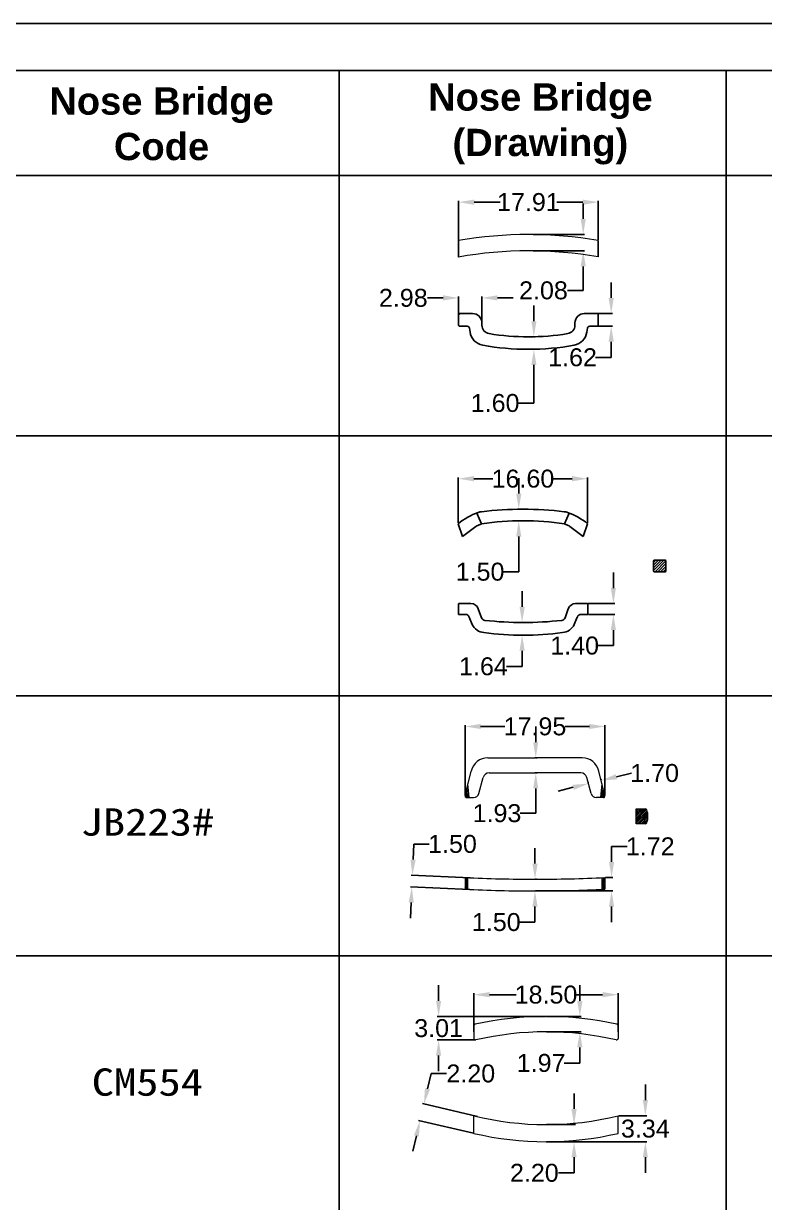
# Model space of a CAD drawing. Header units: inches. Extents: x 3613 to 8393, y -2205 to -794.
# Drawn here: x 4635.9 to 4731, y -1719.2 to -1568.1 of the extents above; entities that cross this region are included whole.
import ezdxf

# ---------------------------------------------------------------- set-up
doc = ezdxf.new("R2010")
doc.units = ezdxf.units.IN
doc.header["$MEASUREMENT"] = 0
doc.layers.add('Hatch', color=6, linetype='Continuous', lineweight=18)
doc.layers.add('PDF2_Geometry', color=7, linetype='Continuous')
doc.styles.get("Standard").update_dxf_attribs({"font": 'arial.ttf'})
doc.dimstyles.new('Standard$0', dxfattribs={"dimtxt": 2.3, "dimasz": 2, "dimexe": 1, "dimexo": 1, "dimgap": 1, "dimtad": 0, "dimtih": 1, "dimtoh": 1, "dimdec": 1, "dimzin": 0, "dimdsep": 46, "dimtxsty": 'Standard', "dimcen": 0, "dimclrd": 4, "dimclre": 4, "dimclrt": 4, "dimadec": 1, "dimazin": 0, "dimtfac": 1, "dimtdec": 1, "dimtofl": 0, "dimtmove": 0, "dimatfit": 0, "dimfxl": 1, "dimtolj": 1, "dimtzin": 0, "dimarcsym": 0})

# ---------------------------------------------------------------- blocks, each defined once
blk = doc.blocks.new('*D655')
at = {"color": 0, "lineweight": -2, "transparency": 16777216}
for p, q in [((4691.73, -1595.82), (4691.73, -1590.78)), ((4693.73, -1590.96), (4697.04, -1590.96)), ((4707.64, -1590.96), (4704.32, -1590.96)), ((4709.64, -1595.81), (4709.64, -1590.78))]:
    blk.add_line(p, q, dxfattribs=at)
at = {"color": 0, "transparency": 16777216}
for points in [[(4693.73, -1590.63), (4693.73, -1591.3), (4691.73, -1590.96)], [(4707.64, -1590.63), (4707.64, -1591.3), (4709.64, -1590.96)]]:
    blk.add_solid(points, dxfattribs=at)
at = {"layer": 'Defpoints', "color": 0, "transparency": 16777216}
for p in [(4709.64, -1590.96), (4691.73, -1595.88), (4709.64, -1595.87)]:
    blk.add_point(p, dxfattribs=at)
at = {"color": 0, "lineweight": 9, "transparency": 16777216, "insert": (4700.68, -1590.96), "char_height": 2.3, "attachment_point": 5}
blk.add_mtext('\\A1;17.91', dxfattribs=at)
blk = doc.blocks.new('*D656')
at = {"color": 0, "lineweight": -2, "transparency": 16777216}
for p, q in [((4711.3, -1603.24), (4711.3, -1601.24)), ((4709.5, -1605.24), (4711.48, -1605.24)), ((4709.5, -1606.86), (4711.48, -1606.86)), ((4711.3, -1608.86), (4711.3, -1610.86)), ((4711.3, -1610.86), (4709.3, -1610.86))]:
    blk.add_line(p, q, dxfattribs=at)
at = {"color": 0, "transparency": 16777216}
for points in [[(4710.96, -1603.24), (4711.63, -1603.24), (4711.3, -1605.24)], [(4710.96, -1608.86), (4711.63, -1608.86), (4711.3, -1606.86)]]:
    blk.add_solid(points, dxfattribs=at)
at = {"layer": 'Defpoints', "color": 0, "transparency": 16777216}
for p in [(4709.44, -1605.24), (4709.44, -1606.86), (4711.3, -1606.86)]:
    blk.add_point(p, dxfattribs=at)
at = {"color": 0, "lineweight": 9, "transparency": 16777216, "insert": (4706.34, -1610.86), "char_height": 2.3, "attachment_point": 5}
blk.add_mtext('\\A1;1.62', dxfattribs=at)
blk = doc.blocks.new('*D657')
at = {"color": 0, "lineweight": -2, "transparency": 16777216}
for p, q in [((4701.38, -1606.22), (4701.38, -1604.22)), ((4701.41, -1608.22), (4701.56, -1608.22)), ((4701.32, -1609.82), (4701.2, -1609.82)), ((4701.38, -1611.82), (4701.38, -1616.72)), ((4701.38, -1616.72), (4699.38, -1616.72))]:
    blk.add_line(p, q, dxfattribs=at)
at = {"color": 0, "transparency": 16777216}
for points in [[(4701.05, -1606.22), (4701.71, -1606.22), (4701.38, -1608.22)], [(4701.05, -1611.82), (4701.71, -1611.82), (4701.38, -1609.82)]]:
    blk.add_solid(points, dxfattribs=at)
at = {"layer": 'Defpoints', "color": 0, "transparency": 16777216}
for p in [(4701.35, -1608.22), (4701.38, -1609.82), (4701.38, -1609.82)]:
    blk.add_point(p, dxfattribs=at)
at = {"color": 0, "lineweight": 9, "transparency": 16777216, "insert": (4696.41, -1616.72), "char_height": 2.3, "attachment_point": 5}
blk.add_mtext('\\A1;1.60', dxfattribs=at)
blk = doc.blocks.new('*D658')
at = {"color": 0, "lineweight": -2, "transparency": 16777216}
for p, q in [((4707.71, -1593.11), (4707.71, -1591.11)), ((4701.31, -1595.11), (4707.89, -1595.11)), ((4701.28, -1597.2), (4707.89, -1597.2)), ((4707.71, -1599.2), (4707.71, -1602.28)), ((4707.71, -1602.28), (4705.71, -1602.28))]:
    blk.add_line(p, q, dxfattribs=at)
at = {"color": 0, "transparency": 16777216}
for points in [[(4707.38, -1593.11), (4708.04, -1593.11), (4707.71, -1595.11)], [(4707.38, -1599.2), (4708.04, -1599.2), (4707.71, -1597.2)]]:
    blk.add_solid(points, dxfattribs=at)
at = {"layer": 'Defpoints', "color": 0, "transparency": 16777216}
for p in [(4701.24, -1595.11), (4701.22, -1597.2), (4707.71, -1597.2)]:
    blk.add_point(p, dxfattribs=at)
at = {"color": 0, "lineweight": 9, "transparency": 16777216, "insert": (4702.61, -1602.28), "char_height": 2.3, "attachment_point": 5}
blk.add_mtext('\\A1;2.08', dxfattribs=at)
blk = doc.blocks.new('*D659')
at = {"color": 0, "lineweight": -2, "transparency": 16777216}
for p, q in [((4689.73, -1603.24), (4687.73, -1603.24)), ((4691.73, -1605.38), (4691.73, -1603.06)), ((4694.71, -1606.38), (4694.71, -1603.06)), ((4696.71, -1603.24), (4698.71, -1603.24))]:
    blk.add_line(p, q, dxfattribs=at)
at = {"color": 0, "transparency": 16777216}
for points in [[(4689.73, -1602.9), (4689.73, -1603.57), (4691.73, -1603.24)], [(4696.71, -1602.9), (4696.71, -1603.57), (4694.71, -1603.24)]]:
    blk.add_solid(points, dxfattribs=at)
at = {"layer": 'Defpoints', "color": 0, "transparency": 16777216}
for p in [(4694.71, -1603.24), (4691.73, -1605.44), (4694.71, -1606.44)]:
    blk.add_point(p, dxfattribs=at)
at = {"color": 0, "lineweight": 9, "transparency": 16777216, "insert": (4684.63, -1603.24), "char_height": 2.3, "attachment_point": 5}
blk.add_mtext('\\A1;2.98', dxfattribs=at)
blk = doc.blocks.new('*D667')
at = {"color": 0, "lineweight": -2, "transparency": 16777216}
for p, q in [((4691.68, -1632.13), (4691.68, -1626.24)), ((4708.28, -1632.13), (4708.28, -1626.24)), ((4693.68, -1626.42), (4696.12, -1626.42)), ((4706.28, -1626.42), (4703.84, -1626.42))]:
    blk.add_line(p, q, dxfattribs=at)
at = {"color": 0, "transparency": 16777216}
for points in [[(4693.68, -1626.08), (4693.68, -1626.75), (4691.68, -1626.42)], [(4706.28, -1626.08), (4706.28, -1626.75), (4708.28, -1626.42)]]:
    blk.add_solid(points, dxfattribs=at)
at = {"layer": 'Defpoints', "color": 0, "transparency": 16777216}
for p in [(4708.28, -1626.42), (4691.68, -1632.19), (4708.28, -1632.19)]:
    blk.add_point(p, dxfattribs=at)
at = {"color": 0, "lineweight": 9, "transparency": 16777216, "insert": (4699.98, -1626.42), "char_height": 2.3, "attachment_point": 5}
blk.add_mtext('\\A1;16.60', dxfattribs=at)
blk = doc.blocks.new('*D668')
at = {"color": 0, "lineweight": -2, "transparency": 16777216}
for p, q in [((4699.44, -1628.33), (4699.44, -1626.33)), ((4699.6, -1630.33), (4699.26, -1630.33)), ((4699.38, -1631.83), (4699.26, -1631.83)), ((4699.44, -1633.83), (4699.44, -1638.35)), ((4699.44, -1638.35), (4697.44, -1638.35))]:
    blk.add_line(p, q, dxfattribs=at)
at = {"color": 0, "transparency": 16777216}
for points in [[(4699.11, -1628.33), (4699.78, -1628.33), (4699.44, -1630.33)], [(4699.11, -1633.83), (4699.78, -1633.83), (4699.44, -1631.83)]]:
    blk.add_solid(points, dxfattribs=at)
at = {"layer": 'Defpoints', "color": 0, "transparency": 16777216}
for p in [(4699.67, -1630.33), (4699.44, -1631.83), (4699.44, -1631.83)]:
    blk.add_point(p, dxfattribs=at)
at = {"color": 0, "lineweight": 9, "transparency": 16777216, "insert": (4694.48, -1638.35), "char_height": 2.3, "attachment_point": 5}
blk.add_mtext('\\A1;1.50', dxfattribs=at)
blk = doc.blocks.new('*D669')
at = {"color": 0, "lineweight": -2, "transparency": 16777216}
for p, q in [((4699.87, -1642.84), (4699.87, -1640.84)), ((4700.12, -1644.84), (4699.69, -1644.84)), ((4700.12, -1646.48), (4699.69, -1646.48)), ((4699.87, -1648.48), (4699.87, -1650.48)), ((4699.87, -1650.48), (4697.87, -1650.48))]:
    blk.add_line(p, q, dxfattribs=at)
at = {"color": 0, "transparency": 16777216}
for points in [[(4699.54, -1642.84), (4700.21, -1642.84), (4699.87, -1644.84)], [(4699.54, -1648.48), (4700.21, -1648.48), (4699.87, -1646.48)]]:
    blk.add_solid(points, dxfattribs=at)
at = {"layer": 'Defpoints', "color": 0, "transparency": 16777216}
for p in [(4700.18, -1644.84), (4699.87, -1646.48), (4700.18, -1646.48)]:
    blk.add_point(p, dxfattribs=at)
at = {"color": 0, "lineweight": 9, "transparency": 16777216, "insert": (4694.91, -1650.48), "char_height": 2.3, "attachment_point": 5}
blk.add_mtext('\\A1;1.64', dxfattribs=at)
blk = doc.blocks.new('*D666')
at = {"color": 0, "lineweight": -2, "transparency": 16777216}
for p, q in [((4711.58, -1640.43), (4711.58, -1638.43)), ((4708.33, -1642.43), (4711.76, -1642.43)), ((4708.38, -1643.82), (4711.76, -1643.82)), ((4711.58, -1645.82), (4711.58, -1647.82)), ((4711.58, -1647.82), (4709.58, -1647.82))]:
    blk.add_line(p, q, dxfattribs=at)
at = {"color": 0, "transparency": 16777216}
for points in [[(4711.25, -1640.43), (4711.91, -1640.43), (4711.58, -1642.43)], [(4711.25, -1645.82), (4711.91, -1645.82), (4711.58, -1643.82)]]:
    blk.add_solid(points, dxfattribs=at)
at = {"layer": 'Defpoints', "color": 0, "transparency": 16777216}
for p in [(4708.27, -1642.43), (4708.32, -1643.82), (4711.58, -1643.82)]:
    blk.add_point(p, dxfattribs=at)
at = {"color": 0, "lineweight": 9, "transparency": 16777216, "insert": (4706.61, -1647.82), "char_height": 2.3, "attachment_point": 5}
blk.add_mtext('\\A1;1.40', dxfattribs=at)
blk = doc.blocks.new('*D745')
at = {"color": 0, "lineweight": -2, "transparency": 16777216}
for p, q in [((4692.55, -1667.03), (4692.55, -1658)), ((4694.55, -1658.18), (4697.65, -1658.18)), ((4708.5, -1658.18), (4705.39, -1658.18)), ((4710.5, -1667.03), (4710.5, -1658))]:
    blk.add_line(p, q, dxfattribs=at)
at = {"color": 0, "transparency": 16777216}
for points in [[(4694.55, -1657.85), (4694.55, -1658.51), (4692.55, -1658.18)], [(4708.5, -1657.85), (4708.5, -1658.51), (4710.5, -1658.18)]]:
    blk.add_solid(points, dxfattribs=at)
at = {"layer": 'Defpoints', "color": 0, "transparency": 16777216}
for p in [(4710.5, -1658.18), (4692.55, -1667.09), (4710.5, -1667.09)]:
    blk.add_point(p, dxfattribs=at)
at = {"color": 0, "lineweight": 9, "transparency": 16777216, "insert": (4701.52, -1658.18), "char_height": 2.3, "attachment_point": 5}
blk.add_mtext('\\A1;17.95', dxfattribs=at)
blk = doc.blocks.new('*D746')
at = {"color": 0, "lineweight": -2, "transparency": 16777216}
for p, q in [((4701.62, -1660.2), (4701.62, -1658.2)), ((4701.59, -1662.2), (4701.8, -1662.2)), ((4701.59, -1664.13), (4701.8, -1664.13)), ((4701.62, -1666.13), (4701.62, -1669.31)), ((4701.62, -1669.31), (4699.62, -1669.31))]:
    blk.add_line(p, q, dxfattribs=at)
at = {"color": 0, "transparency": 16777216}
for points in [[(4701.29, -1660.2), (4701.95, -1660.2), (4701.62, -1662.2)], [(4701.29, -1666.13), (4701.95, -1666.13), (4701.62, -1664.13)]]:
    blk.add_solid(points, dxfattribs=at)
at = {"layer": 'Defpoints', "color": 0, "transparency": 16777216}
for p in [(4701.52, -1662.2), (4701.52, -1664.13), (4701.62, -1664.13)]:
    blk.add_point(p, dxfattribs=at)
at = {"color": 0, "lineweight": 9, "transparency": 16777216, "insert": (4696.65, -1669.31), "char_height": 2.3, "attachment_point": 5}
blk.add_mtext('\\A1;1.93', dxfattribs=at)
blk = doc.blocks.new('*D747')
at = {"color": 0, "lineweight": -2, "transparency": 16777216}
for p, q in [((4701.52, -1675.77), (4701.52, -1673.77)), ((4701.59, -1677.77), (4701.7, -1677.77)), ((4701.59, -1679.27), (4701.7, -1679.27)), ((4701.52, -1681.27), (4701.52, -1683.27)), ((4701.52, -1683.27), (4699.52, -1683.27))]:
    blk.add_line(p, q, dxfattribs=at)
at = {"color": 0, "transparency": 16777216}
for points in [[(4701.19, -1675.77), (4701.86, -1675.77), (4701.52, -1677.77)], [(4701.19, -1681.27), (4701.86, -1681.27), (4701.52, -1679.27)]]:
    blk.add_solid(points, dxfattribs=at)
at = {"layer": 'Defpoints', "color": 0, "transparency": 16777216}
for p in [(4701.52, -1677.77), (4701.52, -1679.27), (4701.52, -1679.27)]:
    blk.add_point(p, dxfattribs=at)
at = {"color": 0, "lineweight": 9, "transparency": 16777216, "insert": (4696.56, -1683.27), "char_height": 2.3, "attachment_point": 5}
blk.add_mtext('\\A1;1.50', dxfattribs=at)
blk = doc.blocks.new('*D748')
at = {"color": 0, "lineweight": -2, "transparency": 16777216}
for p, q in [((4685.88, -1675.25), (4685.97, -1673.25)), ((4685.97, -1673.25), (4687.97, -1673.25)), ((4693.22, -1677.58), (4685.62, -1677.24)), ((4693.15, -1679.08), (4685.55, -1678.74)), ((4685.64, -1680.75), (4685.55, -1682.74))]:
    blk.add_line(p, q, dxfattribs=at)
at = {"color": 0, "transparency": 16777216}
for points in [[(4685.55, -1675.24), (4686.22, -1675.27), (4685.8, -1677.25)], [(4685.31, -1680.73), (4685.97, -1680.76), (4685.73, -1678.75)]]:
    blk.add_solid(points, dxfattribs=at)
at = {"layer": 'Defpoints', "color": 0, "transparency": 16777216}
for p in [(4693.28, -1677.58), (4685.73, -1678.75), (4693.21, -1679.08)]:
    blk.add_point(p, dxfattribs=at)
at = {"color": 0, "lineweight": 9, "transparency": 16777216, "insert": (4690.94, -1673.25), "char_height": 2.3, "attachment_point": 5}
blk.add_mtext('\\A1;1.50', dxfattribs=at)
blk = doc.blocks.new('*D749')
at = {"color": 0, "lineweight": -2, "transparency": 16777216}
for p, q in [((4711.35, -1675.55), (4711.35, -1673.55)), ((4711.35, -1673.55), (4713.35, -1673.55)), ((4710.56, -1677.55), (4711.53, -1677.55)), ((4701.59, -1679.27), (4711.53, -1679.27)), ((4711.35, -1681.27), (4711.35, -1683.27))]:
    blk.add_line(p, q, dxfattribs=at)
at = {"color": 0, "transparency": 16777216}
for points in [[(4711.01, -1675.55), (4711.68, -1675.55), (4711.35, -1677.55)], [(4711.01, -1681.27), (4711.68, -1681.27), (4711.35, -1679.27)]]:
    blk.add_solid(points, dxfattribs=at)
at = {"layer": 'Defpoints', "color": 0, "transparency": 16777216}
for p in [(4710.5, -1677.55), (4711.35, -1677.55), (4701.52, -1679.27)]:
    blk.add_point(p, dxfattribs=at)
at = {"color": 0, "lineweight": 9, "transparency": 16777216, "insert": (4716.31, -1673.55), "char_height": 2.3, "attachment_point": 5}
blk.add_mtext('\\A1;1.72', dxfattribs=at)
blk = doc.blocks.new('*D744')
at = {"color": 0, "lineweight": -2, "transparency": 16777216}
for p, q in [((4708.35, -1665.45), (4708.33, -1665.34)), ((4710, -1665.05), (4709.98, -1664.93)), ((4711.96, -1664.63), (4713.9, -1664.16)), ((4706.43, -1665.98), (4704.48, -1666.46))]:
    blk.add_line(p, q, dxfattribs=at)
at = {"color": 0, "transparency": 16777216}
for points in [[(4706.35, -1665.66), (4706.51, -1666.31), (4708.37, -1665.51)], [(4711.88, -1664.31), (4712.04, -1664.96), (4710.02, -1665.11)]]:
    blk.add_solid(points, dxfattribs=at)
at = {"layer": 'Defpoints', "color": 0, "transparency": 16777216}
for p in [(4708.37, -1665.51), (4710.02, -1665.11), (4710.02, -1665.11)]:
    blk.add_point(p, dxfattribs=at)
at = {"color": 0, "lineweight": 9, "transparency": 16777216, "insert": (4716.87, -1664.16), "char_height": 2.3, "attachment_point": 5}
blk.add_mtext('\\A1;1.70', dxfattribs=at)
blk = doc.blocks.new('*D762')
at = {"color": 0, "lineweight": -2, "transparency": 16777216}
for p, q in [((4706.54, -1707.22), (4706.54, -1705.22)), ((4703.01, -1709.22), (4706.72, -1709.22)), ((4703.01, -1711.42), (4706.72, -1711.42)), ((4706.54, -1713.42), (4706.54, -1715.42)), ((4706.54, -1715.42), (4704.54, -1715.42))]:
    blk.add_line(p, q, dxfattribs=at)
at = {"color": 0, "transparency": 16777216}
for points in [[(4706.2, -1707.22), (4706.87, -1707.22), (4706.54, -1709.22)], [(4706.2, -1713.42), (4706.87, -1713.42), (4706.54, -1711.42)]]:
    blk.add_solid(points, dxfattribs=at)
at = {"layer": 'Defpoints', "color": 0, "transparency": 16777216}
for p in [(4702.94, -1709.22), (4702.94, -1711.42), (4706.54, -1711.42)]:
    blk.add_point(p, dxfattribs=at)
at = {"color": 0, "lineweight": 9, "transparency": 16777216, "insert": (4701.44, -1715.42), "char_height": 2.3, "attachment_point": 5}
blk.add_mtext('\\A1;2.20', dxfattribs=at)
blk = doc.blocks.new('*D763')
at = {"color": 0, "lineweight": -2, "transparency": 16777216}
for p, q in [((4693.69, -1697.31), (4693.69, -1692.39)), ((4695.69, -1692.57), (4699.09, -1692.57)), ((4710.19, -1692.57), (4706.8, -1692.57)), ((4712.19, -1697.31), (4712.19, -1692.39))]:
    blk.add_line(p, q, dxfattribs=at)
at = {"color": 0, "transparency": 16777216}
for points in [[(4695.69, -1692.23), (4695.69, -1692.9), (4693.69, -1692.57)], [(4710.19, -1692.23), (4710.19, -1692.9), (4712.19, -1692.57)]]:
    blk.add_solid(points, dxfattribs=at)
at = {"layer": 'Defpoints', "color": 0, "transparency": 16777216}
for p in [(4693.69, -1692.57), (4693.69, -1697.37), (4712.19, -1697.37)]:
    blk.add_point(p, dxfattribs=at)
at = {"color": 0, "lineweight": 9, "transparency": 16777216, "insert": (4702.94, -1692.57), "char_height": 2.3, "attachment_point": 5}
blk.add_mtext('\\A1;18.50', dxfattribs=at)
blk = doc.blocks.new('*D764')
at = {"color": 0, "lineweight": -2, "transparency": 16777216}
for p, q in [((4707.28, -1693.36), (4707.28, -1691.36)), ((4703.01, -1695.36), (4707.46, -1695.36)), ((4703.01, -1697.33), (4707.46, -1697.33)), ((4707.28, -1699.33), (4707.28, -1701.33)), ((4707.28, -1701.33), (4705.28, -1701.33))]:
    blk.add_line(p, q, dxfattribs=at)
at = {"color": 0, "transparency": 16777216}
for points in [[(4706.94, -1693.36), (4707.61, -1693.36), (4707.28, -1695.36)], [(4706.94, -1699.33), (4707.61, -1699.33), (4707.28, -1697.33)]]:
    blk.add_solid(points, dxfattribs=at)
at = {"layer": 'Defpoints', "color": 0, "transparency": 16777216}
for p in [(4702.94, -1695.36), (4702.94, -1697.33), (4707.28, -1697.33)]:
    blk.add_point(p, dxfattribs=at)
at = {"color": 0, "lineweight": 9, "transparency": 16777216, "insert": (4702.31, -1701.33), "char_height": 2.3, "attachment_point": 5}
blk.add_mtext('\\A1;1.97', dxfattribs=at)
blk = doc.blocks.new('*D765')
at = {"color": 0, "lineweight": -2, "transparency": 16777216}
for p, q in [((4715.68, -1706.08), (4715.68, -1704.08)), ((4712.26, -1708.08), (4715.86, -1708.08)), ((4703.01, -1711.42), (4715.86, -1711.42)), ((4715.68, -1713.42), (4715.68, -1715.42))]:
    blk.add_line(p, q, dxfattribs=at)
at = {"color": 0, "transparency": 16777216}
for points in [[(4715.35, -1706.08), (4716.01, -1706.08), (4715.68, -1708.08)], [(4715.35, -1713.42), (4716.01, -1713.42), (4715.68, -1711.42)]]:
    blk.add_solid(points, dxfattribs=at)
at = {"layer": 'Defpoints', "color": 0, "transparency": 16777216}
for p in [(4712.19, -1708.08), (4715.68, -1708.08), (4702.94, -1711.42)]:
    blk.add_point(p, dxfattribs=at)
at = {"color": 0, "lineweight": 9, "transparency": 16777216, "insert": (4715.68, -1709.75), "char_height": 2.3, "attachment_point": 5}
blk.add_mtext('\\A1;3.34', dxfattribs=at)
blk = doc.blocks.new('*D766')
at = {"color": 0, "lineweight": -2, "transparency": 16777216}
for p, q in [((4689.16, -1693.36), (4689.16, -1691.36)), ((4702.88, -1695.36), (4688.98, -1695.36)), ((4693.83, -1698.37), (4688.98, -1698.37)), ((4689.16, -1700.37), (4689.16, -1702.37))]:
    blk.add_line(p, q, dxfattribs=at)
at = {"color": 0, "transparency": 16777216}
for points in [[(4688.83, -1693.36), (4689.49, -1693.36), (4689.16, -1695.36)], [(4688.83, -1700.37), (4689.49, -1700.37), (4689.16, -1698.37)]]:
    blk.add_solid(points, dxfattribs=at)
at = {"layer": 'Defpoints', "color": 0, "transparency": 16777216}
for p in [(4689.16, -1695.36), (4702.94, -1695.36), (4693.89, -1698.37)]:
    blk.add_point(p, dxfattribs=at)
at = {"color": 0, "lineweight": 9, "transparency": 16777216, "insert": (4689.16, -1696.87), "char_height": 2.3, "attachment_point": 5}
blk.add_mtext('\\A1;3.01', dxfattribs=at)
blk = doc.blocks.new('*D767')
at = {"color": 0, "lineweight": -2, "transparency": 16777216}
for p, q in [((4687.73, -1704.63), (4688.19, -1702.68)), ((4688.19, -1702.68), (4690.19, -1702.68)), ((4694.14, -1708.19), (4687.1, -1706.54)), ((4693.63, -1710.33), (4686.6, -1708.68)), ((4686.31, -1710.66), (4685.86, -1712.61))]:
    blk.add_line(p, q, dxfattribs=at)
at = {"color": 0, "transparency": 16777216}
for points in [[(4687.41, -1704.55), (4688.06, -1704.71), (4687.28, -1706.58)], [(4685.99, -1710.59), (4686.64, -1710.74), (4686.77, -1708.72)]]:
    blk.add_solid(points, dxfattribs=at)
at = {"layer": 'Defpoints', "color": 0, "transparency": 16777216}
for p in [(4687.28, -1706.58), (4694.2, -1708.21), (4693.69, -1710.35)]:
    blk.add_point(p, dxfattribs=at)
at = {"color": 0, "lineweight": 9, "transparency": 16777216, "insert": (4693.29, -1702.68), "char_height": 2.3, "attachment_point": 5}
blk.add_mtext('\\A1;2.20', dxfattribs=at)

msp = doc.modelspace()

# ---------------------------------------------------------------- hatches: boundary and pattern name
at = {"lineweight": 9}
h = msp.add_hatch(dxfattribs=at)
h.set_pattern_fill('ANSI31', color=1, scale=0.05, style=0)
h.set_pattern_definition([(135, (6265.65392, -2290.38455), (0.112253202, 0.112253202), [])])
h.paths.add_polyline_path([(4692.555, -1667.045, 0.4862824), (4692.749, -1667.293), (4693.076, -1667.293), (4692.92, -1665.549)])
h = msp.add_hatch(dxfattribs=at)
h.set_pattern_fill('ANSI31', color=1, scale=0.05, style=0)
h.set_pattern_definition([(45, (3137.39228, -2290.38455), (-0.112253202, 0.112253202), [])])
h.paths.add_polyline_path([(4710.126, -1665.549), (4709.97, -1667.293), (4710.297, -1667.293, 0.4862824), (4710.491, -1667.045)])
h = msp.add_hatch(dxfattribs=at)
h.set_pattern_fill('ANSI31', color=1, scale=0.05, style=0)
h.set_pattern_definition([(45, (3137.54614, -2287.35448), (-0.112253202, 0.112253202), [])])
edge = h.paths.add_edge_path()
edge.add_arc((4715.68, -1668.927), 0.2, 20.08096, 90)
edge.add_line((4715.68, -1668.727), (4714.516, -1668.727))
edge.add_line((4714.516, -1668.727), (4714.516, -1670.657))
edge.add_line((4714.516, -1670.657), (4715.68, -1670.657))
edge.add_arc((4715.68, -1670.457), 0.2, 270, 339.91904)
edge.add_arc((4713.588, -1669.692), 2.428, 339.91904, 380.08096)
h = msp.add_hatch(dxfattribs=at)
h.set_pattern_fill('ANSI31', color=1, scale=0.05, style=0)
h.set_pattern_definition([(135, (6265.65392, -2293.47132), (0.112253202, 0.112253202), [])])
h.paths.add_polyline_path([(4692.549, -1679.05, 0.0005039), (4692.924, -1679.068), (4692.924, -1677.566, -0.0005079), (4692.549, -1677.548)])
h = msp.add_hatch(dxfattribs=at)
h.set_pattern_fill('ANSI31', color=1, scale=0.05, style=0)
h.set_pattern_definition([(45, (3137.39228, -2293.47132), (-0.112253202, 0.112253202), [])])
h.paths.add_polyline_path([(4710.497, -1677.548, -0.0005079), (4710.122, -1677.566), (4710.122, -1679.068, 0.0005039), (4710.497, -1679.05)])
at = {"layer": 'Hatch', "ltscale": 0.5}
h = msp.add_hatch(dxfattribs=at)
h.set_pattern_fill('_USER', color=6, scale=0.25, angle=45, style=0, pattern_type=0)
h.set_pattern_definition([(45, (4226.13485, -2015.6557), (-0.1767767, 0.1767767), [])])
edge = h.paths.add_edge_path()
edge.add_line((4716.802, -1638.362), (4718.252, -1638.362))
edge.add_arc((4718.222, -1638.261), 0.105, 286.67088, 359.58932)
edge.add_line((4718.327, -1638.262), (4718.327, -1636.962))
edge.add_arc((4718.222, -1636.963), 0.105, 0.41068, 73.32912)
edge.add_line((4718.252, -1636.862), (4716.821, -1636.862))
edge.add_arc((4716.828, -1636.963), 0.101, 93.94322, 179.48323)
edge.add_line((4716.727, -1636.962), (4716.727, -1638.262))

# ---------------------------------------------------------------- linework, layer by layer
for p, q in [((4956.848, -1574.063), (4547.592, -1574.063)), ((4676.418, -1574.063), (4676.418, -1830.024)), ((4726.065, -1574.063), (4726.065, -1830.024)), ((4560.41, -1587.557), (4956.848, -1587.557)), ((4560.41, -1620.898), (4956.848, -1620.898)), ((4692.238, -1633.818), (4691.68, -1632.189)), ((4694.668, -1632.213), (4694.172, -1632.417)), ((4705.289, -1632.213), (4705.784, -1632.417)), ((4707.719, -1633.818), (4708.276, -1632.189)), ((4693.956, -1632.539), (4692.238, -1633.818)), ((4706.001, -1632.539), (4707.719, -1633.818)), ((4716.727, -1636.962), (4716.727, -1638.262)), ((4718.227, -1636.862), (4716.827, -1636.862)), ((4718.327, -1638.262), (4718.327, -1636.962)), ((4716.827, -1638.362), (4718.227, -1638.362)), ((4691.721, -1642.475), (4691.721, -1643.821)), ((4691.771, -1642.425), (4693.312, -1642.425)), ((4708.267, -1642.425), (4706.725, -1642.425)), ((4708.317, -1642.475), (4708.317, -1643.821)), ((4692.613, -1643.821), (4691.721, -1643.821)), ((4693.082, -1644.148), (4693.473, -1645.111)), ((4694.255, -1643.093), (4694.663, -1644.249)), ((4705.782, -1643.093), (4705.374, -1644.249)), ((4706.955, -1644.148), (4706.565, -1645.111)), ((4707.425, -1643.821), (4708.317, -1643.821)), ((4560.41, -1654.24), (4956.848, -1654.24)), ((4560.41, -1687.582), (4956.848, -1687.582))]:
    msp.add_line(p, q)
at = {"ltscale": 1000}
for p, q in [((4691.73, -1597.998), (4691.73, -1595.88)), ((4709.637, -1597.986), (4709.637, -1595.869)), ((4691.73, -1606.101), (4691.73, -1605.44)), ((4709.637, -1606.101), (4709.637, -1605.44))]:
    msp.add_line(p, q, dxfattribs=at)
at = {"color": 0, "lineweight": 9}
for p, q in [((4695.476, -1662.202), (4701.523, -1662.202)), ((4707.57, -1662.202), (4701.523, -1662.202)), ((4692.555, -1667.045), (4693.326, -1663.891)), ((4710.491, -1667.045), (4709.721, -1663.891)), ((4693.076, -1667.293), (4692.92, -1665.549)), ((4694.334, -1666.795), (4694.889, -1664.715)), ((4695.647, -1664.132), (4701.523, -1664.132)), ((4707.399, -1664.132), (4701.523, -1664.132)), ((4708.713, -1666.795), (4708.157, -1664.715)), ((4709.97, -1667.293), (4710.126, -1665.549)), ((4692.749, -1667.293), (4693.653, -1667.293)), ((4710.297, -1667.293), (4709.394, -1667.293)), ((4714.516, -1668.727), (4715.68, -1668.727)), ((4714.516, -1670.657), (4714.516, -1668.727)), ((4715.68, -1670.657), (4714.516, -1670.657)), ((4692.549, -1677.548), (4692.549, -1679.05)), ((4692.924, -1679.068), (4692.924, -1677.566)), ((4710.122, -1679.068), (4710.122, -1677.566)), ((4710.497, -1677.548), (4710.497, -1679.05)), ((4693.695, -1696.564), (4693.695, -1698.175)), ((4712.195, -1696.564), (4712.195, -1698.175)), ((4693.695, -1710.347), (4693.695, -1708.083)), ((4712.195, -1710.347), (4712.195, -1708.083))]:
    msp.add_line(p, q, dxfattribs=at)
msp.add_lwpolyline([(4960.886, -1865.063), (4960.886, -1568.063), (4540.886, -1568.063), (4540.886, -1865.063)], close=True)
at = {"ltscale": 1000}
for points in [[(4693.514, -1605.24), (4691.93, -1605.24, 0.4142136), (4691.73, -1605.44), (4691.73, -1606.763, 0.4142136), (4691.83, -1606.863), (4692.827, -1606.863, -0.3732378), (4693.124, -1607.121), (4693.194, -1607.614, 0.3228999), (4694.817, -1609.299, 0.0897995), (4706.55, -1609.299, 0.3228999), (4708.173, -1607.614), (4708.243, -1607.121, -0.3732378), (4708.54, -1606.863), (4709.537, -1606.863, 0.4142136), (4709.637, -1606.763)], [(4709.637, -1606.763), (4709.637, -1605.44, 0.4142136), (4709.437, -1605.24), (4707.852, -1605.24, 0.4142136), (4706.652, -1606.44), (4706.652, -1606.726, -0.3671705), (4705.731, -1607.812, -0.0815328), (4695.637, -1607.817, -0.3674742), (4694.714, -1606.732), (4694.714, -1606.44, 0.4142136), (4693.514, -1605.24)]]:
    msp.add_lwpolyline(points, format="xyb", dxfattribs=at)
for points in [[(4694.056, -1630.815), (4694.668, -1632.213)], [(4705.9, -1630.815), (4705.289, -1632.213)]]:
    msp.add_lwpolyline(points)
for centre, radius, start, end in [((4697.187, -1638.968), 8.733, 109.62388, 129.08793), ((4694.925, -1632.626), 2, 97.18254, 109.62388), ((4699.666, -1670.242), 39.913, 89.56415, 97.18254), ((4700.291, -1670.242), 39.913, 82.81746, 90.43585), ((4705.031, -1632.626), 2, 70.37612, 82.81746), ((4702.77, -1638.968), 8.733, 50.91207, 70.37612), ((4699.445, -1661.46), 29.635, 88.96798, 99.27527), ((4700.512, -1661.46), 29.635, 80.72473, 91.03202), ((4694.553, -1633.341), 1, 112.38003, 126.65607), ((4705.404, -1633.341), 1, 53.34393, 67.61997), ((4716.827, -1636.962), 0.1, 90, 180), ((4716.827, -1638.262), 0.1, 180, 270), ((4718.227, -1636.962), 0.1, 0, 90), ((4718.227, -1638.262), 0.1, 270, 0), ((4718.222, -1638.261), 0.105, 343.82447, 359.58932), ((4691.771, -1642.475), 0.05, 90, 180), ((4693.312, -1643.425), 1, 19.43987, 90), ((4706.725, -1643.425), 1, 90, 160.56013), ((4708.267, -1642.475), 0.05, 0, 90), ((4692.613, -1644.321), 0.5, 20.22454, 90), ((4695.135, -1644.082), 0.5, 199.43987, 263.65708), ((4704.903, -1644.082), 0.5, 276.34292, 340.56013), ((4707.425, -1644.321), 0.5, 90, 159.77546), ((4695.172, -1644.261), 1.9, 206.56578, 264.19314), ((4699.859, -1601.58), 43.264, 263.65708, 270.21118), ((4700.178, -1601.58), 43.264, 269.78882, 276.34292), ((4704.865, -1644.261), 1.9, 275.80686, 333.43422), ((4699.875, -1610.231), 36.252, 262.23991, 270.22722), ((4700.162, -1610.231), 36.252, 269.77278, 277.76009)]:
    msp.add_arc(centre, radius, start, end)
at = {"color": 0, "lineweight": 9}
for centre, radius, start, end in [((4695.476, -1664.416), 2.214, 90, 166.26864), ((4707.57, -1664.416), 2.214, 13.73136, 90), ((4695.647, -1664.917), 0.785, 90, 165.0567), ((4707.399, -1664.917), 0.785, 14.9433, 90), ((4692.749, -1667.093), 0.2, 166.26864, 270), ((4693.653, -1666.578), 0.715, 270, 342.27367), ((4709.394, -1666.578), 0.715, 197.72633, 270), ((4710.297, -1667.093), 0.2, 270, 13.73136), ((4715.68, -1668.927), 0.2, 20.08096, 90), ((4713.588, -1669.692), 2.428, 339.91904, 20.08096), ((4715.68, -1670.457), 0.2, 270, 339.91904), ((4701.523, -1492.823), 184.943, 267.21874, 270), ((4701.523, -1492.823), 184.943, 270, 272.78126), ((4701.523, -1492.823), 186.443, 267.24113, 270), ((4701.523, -1492.823), 186.443, 270, 272.75887), ((4702.945, -1736.908), 41.546, 77.35657, 102.64343), ((4693.895, -1696.564), 0.2, 102.64343, 180), ((4711.995, -1696.564), 0.2, 0, 77.35657), ((4693.895, -1698.175), 0.2, 180, 283.15124), ((4702.945, -1736.908), 39.576, 76.84876, 103.15124), ((4711.995, -1698.175), 0.2, 256.84876, 0), ((4702.945, -1671.029), 38.191, 255.98333, 284.01667), ((4702.945, -1671.029), 40.391, 256.76109, 283.23891)]:
    msp.add_arc(centre, radius, start, end, dxfattribs=at)
at = {"layer": 'PDF2_Geometry', "lineweight": 5}
for centre, radius, start, end in [((4700.715, -1648.049), 52.937, 80.29743, 99.7723), ((4700.715, -1647.993), 50.796, 79.8842, 100.18856)]:
    msp.add_arc(centre, radius, start, end, dxfattribs=at)

# ---------------------------------------------------------------- texts
at = {"char_height": 3.5, "width": 34.34827, "attachment_point": 5}
for s, insert in [('{\\fArial|b1|i0|c0|p34;Nose Bridge Code}', (4653.62, -1580.93)), ('{\\fArial|b1|i0|c0|p34;Nose Bridge (Drawing)}', (4702.211, -1580.93)), ('{\\fSimSun|b1|i0|c0|p2;\\W1.2;JB223#}', (4651.806, -1670.461)), ('{\\fSimSun|b1|i0|c0|p2;\\W1.2;CM554}', (4651.806, -1703.803))]:
    msp.add_mtext(s, dxfattribs=dict(at, insert=insert))

# ---------------------------------------------------------------- dimensions: what is measured, and where the dimension line sits
at = {"color": 3, "lineweight": 9}
for base, p1, p2, override, picture, middle in [((4709.637, -1590.964), (4691.73, -1595.88), (4709.637, -1595.869), {"dimexe": 0.18, "dimexo": 0.0625, "dimgap": 0.09, "dimdec": 2, "dimcen": 0.09, "dimclrd": 0, "dimclre": 0, "dimclrt": 0, "dimtdec": 2, "dimatfit": 3, "dimfxl": 1.25}, '*D655', (4700.683, -1590.964)), ((4694.714, -1603.236), (4691.73, -1605.44), (4694.714, -1606.44), {"dimexe": 0.18, "dimexo": 0.0625, "dimgap": 0.09, "dimdec": 2, "dimcen": 0.09, "dimclrd": 0, "dimclre": 0, "dimclrt": 0, "dimtdec": 2, "dimatfit": 3, "dimfxl": 1.25}, '*D659', (4684.631, -1603.236)), ((4708.276, -1626.417), (4691.68, -1632.189), (4708.276, -1632.189), {"dimexe": 0.18, "dimexo": 0.0625, "dimgap": 0.09, "dimdec": 2, "dimcen": 0.09, "dimclrd": 0, "dimclre": 0, "dimclrt": 0, "dimtdec": 2, "dimatfit": 3, "dimfxl": 1.25}, '*D667', (4699.978, -1626.417)), ((4693.695, -1692.567), (4712.195, -1697.369), (4693.695, -1697.369), {"dimasz": 2, "dimexe": 0.18, "dimexo": 0.0625, "dimgap": 0.09, "dimdec": 2, "dimtxsty": 'Standard', "dimcen": 0.09, "dimclrd": 0, "dimclre": 0, "dimclrt": 0, "dimtdec": 2, "dimatfit": 3, "dimfxl": 1.25, "dimarcsym": 0}, '*D763', (4702.945, -1692.567))]:
    dim = msp.add_linear_dim(base=base, p1=p1, p2=p2, dimstyle='Standard$0', override=override, dxfattribs=at)
    dim.commit()
    dim.dimension.update_dxf_attribs({"geometry": picture, "text_midpoint": middle, "dimtype": 160})
for base, p1, p2, angle, override, picture, middle, dimtype in [((4707.711, -1597.199), (4701.243, -1595.115), (4701.222, -1597.199), 90, {"dimexe": 0.18, "dimexo": 0.0625, "dimgap": 0.09, "dimdec": 2, "dimcen": 0.09, "dimclrd": 0, "dimclre": 0, "dimclrt": 0, "dimtdec": 2, "dimatfit": 3, "dimfxl": 1.25}, '*D658', (4702.611, -1602.285), 160), ((4701.38, -1609.819), (4701.346, -1608.219), (4701.38, -1609.819), 90, {"dimexe": 0.18, "dimexo": 0.0625, "dimgap": 0.09, "dimdec": 2, "dimcen": 0.09, "dimclrd": 0, "dimclre": 0, "dimclrt": 0, "dimtdec": 2, "dimatfit": 3, "dimfxl": 1.25}, '*D657', (4696.415, -1616.722), 160), ((4699.445, -1631.825), (4699.666, -1630.328), (4699.445, -1631.825), 90, {"dimexe": 0.18, "dimexo": 0.0625, "dimgap": 0.09, "dimdec": 2, "dimcen": 0.09, "dimclrd": 0, "dimclre": 0, "dimclrt": 0, "dimtdec": 2, "dimatfit": 3, "dimfxl": 1.25}, '*D668', (4694.48, -1638.351), 160), ((4701.619, -1664.132), (4701.523, -1662.202), (4701.523, -1664.132), 90, {"dimexe": 0.18, "dimexo": 0.0625, "dimgap": 0.09, "dimdec": 2, "dimcen": 0.09, "dimclrd": 0, "dimclre": 0, "dimclrt": 0, "dimtdec": 2, "dimatfit": 3, "dimfxl": 1.25}, '*D746', (4696.65, -1669.308), 160), ((4685.729, -1678.747), (4693.279, -1677.582), (4693.212, -1679.081), 267.44509, {"dimasz": 2, "dimexe": 0.18, "dimexo": 0.0625, "dimgap": 0.09, "dimdec": 2, "dimtxsty": 'Standard', "dimcen": 0.09, "dimclrd": 0, "dimclre": 0, "dimclrt": 0, "dimtdec": 2, "dimatfit": 3, "dimfxl": 1.25, "dimarcsym": 0}, '*D748', (4690.939, -1673.253), 161), ((4711.348, -1677.548), (4701.523, -1679.266), (4710.497, -1677.548), 90, {"dimasz": 2, "dimexe": 0.18, "dimexo": 0.0625, "dimgap": 0.09, "dimdec": 2, "dimtxsty": 'Standard', "dimcen": 0.09, "dimclrd": 0, "dimclre": 0, "dimclrt": 0, "dimtdec": 2, "dimatfit": 3, "dimfxl": 1.25, "dimarcsym": 0}, '*D749', (4716.305, -1673.548), 160), ((4707.276, -1697.331), (4702.945, -1695.361), (4702.945, -1697.331), 90, {"dimasz": 2, "dimexe": 0.18, "dimexo": 0.0625, "dimgap": 0.09, "dimdec": 2, "dimtxsty": 'Standard', "dimcen": 0.09, "dimclrd": 0, "dimclre": 0, "dimclrt": 0, "dimtdec": 2, "dimatfit": 3, "dimfxl": 1.25, "dimarcsym": 0}, '*D764', (4702.307, -1701.331), 160), ((4706.538, -1711.42), (4702.945, -1709.22), (4702.945, -1711.42), 270, {"dimasz": 2, "dimexe": 0.18, "dimexo": 0.0625, "dimgap": 0.09, "dimdec": 2, "dimtxsty": 'Standard', "dimcen": 0.09, "dimclrd": 0, "dimclre": 0, "dimclrt": 0, "dimtdec": 2, "dimatfit": 3, "dimfxl": 1.25, "dimarcsym": 0}, '*D762', (4701.445, -1715.42), 160)]:
    dim = msp.add_linear_dim(base=base, p1=p1, p2=p2, angle=angle, dimstyle='Standard$0', override=override, dxfattribs=at)
    dim.commit()
    dim.dimension.update_dxf_attribs({"geometry": picture, "text_midpoint": middle, "dimtype": dimtype})
for base, p1, p2, override, picture, middle in [((4711.296, -1606.863), (4709.437, -1605.24), (4709.437, -1606.863), {"dimexe": 0.18, "dimexo": 0.0625, "dimgap": 0.09, "dimdec": 2, "dimcen": 0.09, "dimclrd": 0, "dimclre": 0, "dimclrt": 0, "dimtdec": 2, "dimatfit": 3, "dimfxl": 1.25}, '*D656', (4706.339, -1610.863)), ((4711.579, -1643.821), (4708.267, -1642.425), (4708.317, -1643.821), {"dimexe": 0.18, "dimexo": 0.0625, "dimgap": 0.09, "dimdec": 2, "dimcen": 0.09, "dimclrd": 0, "dimclre": 0, "dimclrt": 0, "dimtdec": 2, "dimatfit": 3, "dimfxl": 1.25}, '*D666', (4706.614, -1647.821)), ((4699.875, -1646.483), (4700.178, -1644.844), (4700.179, -1646.483), {"dimexe": 0.18, "dimexo": 0.0625, "dimgap": 0.09, "dimdec": 2, "dimcen": 0.09, "dimclrd": 0, "dimclre": 0, "dimclrt": 0, "dimtdec": 2, "dimatfit": 3, "dimfxl": 1.25}, '*D669', (4694.911, -1650.483)), ((4689.161, -1695.361), (4693.895, -1698.375), (4702.945, -1695.361), {"dimasz": 2, "dimexe": 0.18, "dimexo": 0.0625, "dimgap": 0.09, "dimdec": 2, "dimtxsty": 'Standard', "dimcen": 0.09, "dimclrd": 0, "dimclre": 0, "dimclrt": 0, "dimtdec": 2, "dimatfit": 3, "dimfxl": 1.25, "dimarcsym": 0}, '*D766', (4689.161, -1696.868)), ((4715.679, -1708.083), (4702.945, -1711.42), (4712.195, -1708.083), {"dimasz": 2, "dimexe": 0.18, "dimexo": 0.0625, "dimgap": 0.09, "dimdec": 2, "dimtxsty": 'Standard', "dimcen": 0.09, "dimclrd": 0, "dimclre": 0, "dimclrt": 0, "dimtdec": 2, "dimatfit": 3, "dimfxl": 1.25, "dimarcsym": 0}, '*D765', (4715.679, -1709.752))]:
    dim = msp.add_linear_dim(base=base, p1=p1, p2=p2, angle=90, dimstyle='Standard$0', override=override, dxfattribs=at)
    dim.commit()
    dim.dimension.update_dxf_attribs({"geometry": picture, "text_midpoint": middle})
dim = msp.add_linear_dim(base=(4710.497, -1658.179), p1=(4692.549, -1667.093), p2=(4710.497, -1667.093), dimstyle='Standard$0', override={"dimasz": 2, "dimexe": 0.18, "dimexo": 0.0625, "dimgap": 0.09, "dimdec": 2, "dimtxsty": 'Standard', "dimcen": 0.09, "dimclrd": 0, "dimclre": 0, "dimclrt": 0, "dimtdec": 2, "dimatfit": 3, "dimfxl": 1.25, "dimarcsym": 0}, dxfattribs=at)
dim.commit()
dim.dimension.update_dxf_attribs({"geometry": '*D745', "text_midpoint": (4701.523, -1658.179)})
for p1, p2, distance, picture, middle in [((4708.37, -1665.51), (4710.018, -1665.107), 0, '*D744', (4716.869, -1664.158)), ((4701.523, -1677.766), (4701.523, -1679.266), 0, '*D747', (4696.558, -1683.266)), ((4693.695, -1710.347), (4694.199, -1708.205), 7.111, '*D767', (4693.285, -1702.683))]:
    dim = msp.add_aligned_dim(p1=p1, p2=p2, distance=distance, dimstyle='Standard$0', override={"dimasz": 2, "dimexe": 0.18, "dimexo": 0.0625, "dimgap": 0.09, "dimdec": 2, "dimtxsty": 'Standard', "dimcen": 0.09, "dimclrd": 0, "dimclre": 0, "dimclrt": 0, "dimtdec": 2, "dimatfit": 3, "dimfxl": 1.25, "dimarcsym": 0}, dxfattribs=at)
    dim.commit()
    dim.dimension.update_dxf_attribs({"geometry": picture, "text_midpoint": middle})

doc.saveas('drawing.dxf')
